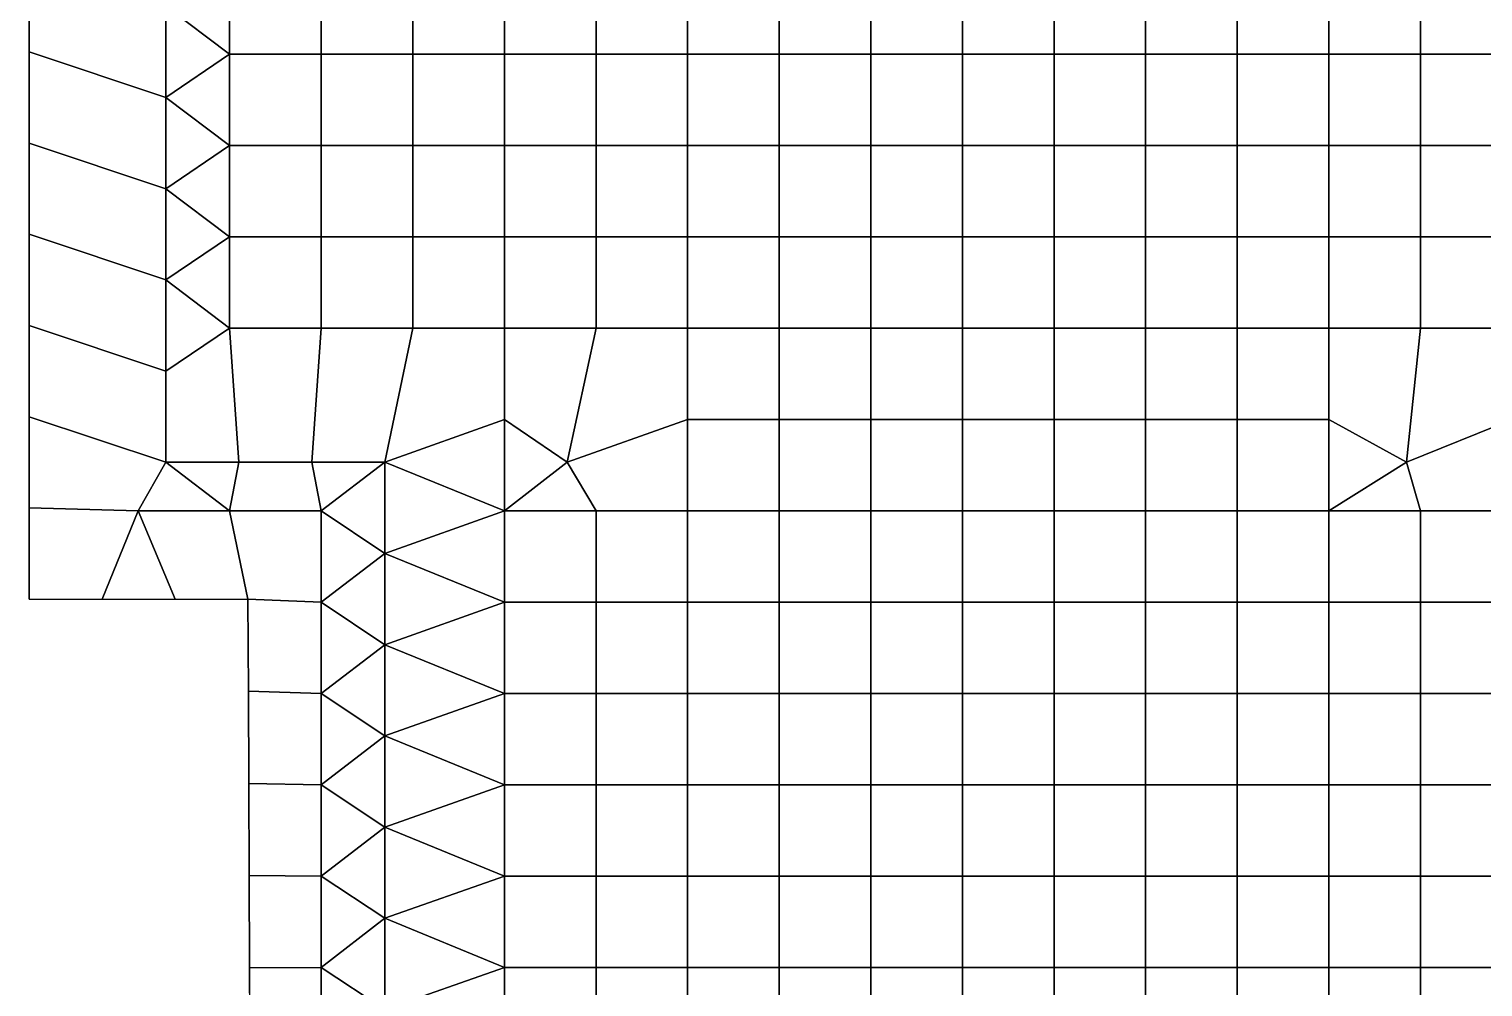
# Model space of a CAD drawing. Extents: x -13 to 39.3, y -26.5 to 20.6.
# Drawn here: x 0 to 7.97, y 6.42 to 11.68 of the extents above; entities that cross this region are included whole.
import ezdxf

# ---------------------------------------------------------------- set-up
doc = ezdxf.new("R2010")
doc.units = 0
doc.layers.add('BARS', color=1, linetype='CONTINUOUS')
doc.layers.add('FACES', color=5, linetype='CONTINUOUS')

msp = doc.modelspace()

# ---------------------------------------------------------------- linework, layer by layer
at = {"layer": 'BARS'}
for p, q in [((0, 11.55), (0, 12.05)), ((0, 11.55, 3.3), (0, 12.05, 3.3)), ((0.75, 11.8), (0.75, 11.3)), ((0.75, 11.8, 3.3), (0.75, 11.3, 3.3)), ((0, 11.05), (0, 11.55)), ((0, 11.05, 3.3), (0, 11.55, 3.3)), ((0.75, 11.3), (0.75, 10.8)), ((0.75, 11.3, 3.3), (0.75, 10.8, 3.3)), ((0, 10.55), (0, 11.05)), ((0, 10.55, 3.3), (0, 11.05, 3.3)), ((0.75, 10.8), (0.75, 10.3)), ((0.75, 10.8, 3.3), (0.75, 10.3, 3.3)), ((0, 10.05), (0, 10.55)), ((0, 10.05, 3.3), (0, 10.55, 3.3)), ((0.75, 10.3), (0.75, 9.8)), ((0.75, 10.3, 3.3), (0.75, 9.8, 3.3)), ((0, 9.55), (0, 10.05)), ((0, 9.55, 3.3), (0, 10.05, 3.3)), ((0.75, 9.8), (0.75, 9.3)), ((0.75, 9.8, 3.3), (0.75, 9.3, 3.3)), ((0, 9.05), (0, 9.55)), ((0, 9.05, 3.3), (0, 9.55, 3.3)), ((0.75, 9.3), (1.15, 9.3)), ((0.75, 9.3, 3.3), (1.15, 9.3, 3.3)), ((1.15, 9.3), (1.55, 9.3)), ((1.15, 9.3, 3.3), (1.55, 9.3, 3.3)), ((1.55, 9.3), (1.95, 9.3)), ((1.55, 9.3, 3.3), (1.95, 9.3, 3.3)), ((1.95, 9.3), (1.95, 8.8)), ((1.95, 9.3), (1.95, 9.3, 0.66)), ((1.95, 9.3, 0.66), (1.95, 9.3, 1.32)), ((1.95, 9.3, 1.32), (1.95, 9.3, 1.98)), ((1.95, 9.3, 1.98), (1.95, 9.3, 2.64)), ((1.95, 9.3, 2.64), (1.95, 9.3, 3.3)), ((1.95, 9.3, 3.3), (1.95, 8.8, 3.3)), ((7.55, 9.3), (7.55, 9.3, 0.66)), ((7.55, 9.3, 0.66), (7.55, 9.3, 1.32)), ((7.55, 9.3, 1.32), (7.55, 9.3, 1.98)), ((7.55, 9.3, 1.98), (7.55, 9.3, 2.64)), ((7.55, 9.3, 2.64), (7.55, 9.3, 3.3)), ((0, 8.55), (0, 9.05)), ((0, 8.55, 3.3), (0, 9.05, 3.3)), ((1.95, 8.8), (1.95, 8.3)), ((1.95, 8.8, 3.3), (1.95, 8.3, 3.3)), ((0, 8.55), (0.4, 8.55)), ((0, 8.55, 3.3), (0.4, 8.55, 3.3)), ((0.4, 8.55), (0.8, 8.55)), ((0.4, 8.55, 3.3), (0.8, 8.55, 3.3)), ((0.8, 8.55), (1.2, 8.55)), ((0.8, 8.55, 3.3), (1.2, 8.55, 3.3)), ((1.20215, 8.04462), (1.2, 8.55)), ((1.20215, 8.04462, 3.3), (1.2, 8.55, 3.3)), ((1.95, 8.3), (1.95, 7.8)), ((1.95, 8.3, 3.3), (1.95, 7.8, 3.3)), ((1.2043, 7.53923), (1.20215, 8.04462)), ((1.2043, 7.53923, 3.3), (1.20215, 8.04462, 3.3)), ((1.95, 7.8), (1.95, 7.3)), ((1.95, 7.8, 3.3), (1.95, 7.3, 3.3)), ((1.20645, 7.03385), (1.2043, 7.53923)), ((1.20645, 7.03385, 3.3), (1.2043, 7.53923, 3.3)), ((1.95, 7.3), (1.95, 6.8)), ((1.95, 7.3, 3.3), (1.95, 6.8, 3.3)), ((1.2086, 6.52846), (1.20645, 7.03385)), ((1.2086, 6.52846, 3.3), (1.20645, 7.03385, 3.3)), ((1.95, 6.8), (1.95, 6.3)), ((1.95, 6.8, 3.3), (1.95, 6.3, 3.3)), ((1.21074, 6.02308), (1.2086, 6.52846)), ((1.21074, 6.02308, 3.3), (1.2086, 6.52846, 3.3))]:
    msp.add_line(p, q, dxfattribs=at)
at = {"layer": 'FACES'}
for points in [[(0.75, 11.8), (0, 12.05), (0, 11.55), (0.75, 11.3)], [(0.75, 11.8, 3.3), (0, 12.05, 3.3), (0, 11.55, 3.3), (0.75, 11.3, 3.3)], [(1.09928, 11.5373), (1.09928, 12.038), (0.75, 11.8)], [(1.09928, 11.5373, 3.3), (1.09928, 12.038, 3.3), (0.75, 11.8, 3.3)], [(1.60139, 12.038), (1.09928, 12.038), (1.09928, 11.5373), (1.60139, 11.5373)], [(1.60139, 12.038, 3.3), (1.09928, 12.038, 3.3), (1.09928, 11.5373, 3.3), (1.60139, 11.5373, 3.3)], [(2.1035, 12.038), (1.60139, 12.038), (1.60139, 11.5373), (2.1035, 11.5373)], [(2.1035, 12.038, 3.3), (1.60139, 12.038, 3.3), (1.60139, 11.5373, 3.3), (2.1035, 11.5373, 3.3)], [(2.60562, 12.038), (2.1035, 12.038), (2.1035, 11.5373), (2.60562, 11.5373)], [(2.60562, 12.038, 3.3), (2.1035, 12.038, 3.3), (2.1035, 11.5373, 3.3), (2.60562, 11.5373, 3.3)], [(3.10773, 12.038), (2.60562, 12.038), (2.60562, 11.5373), (3.10773, 11.5373)], [(3.10773, 12.038, 3.3), (2.60562, 12.038, 3.3), (2.60562, 11.5373, 3.3), (3.10773, 11.5373, 3.3)], [(3.60984, 12.038), (3.10773, 12.038), (3.10773, 11.5373), (3.60984, 11.5373)], [(3.60984, 12.038, 3.3), (3.10773, 12.038, 3.3), (3.10773, 11.5373, 3.3), (3.60984, 11.5373, 3.3)], [(4.11196, 12.038), (3.60984, 12.038), (3.60984, 11.5373), (4.11196, 11.5373)], [(4.11196, 12.038, 3.3), (3.60984, 12.038, 3.3), (3.60984, 11.5373, 3.3), (4.11196, 11.5373, 3.3)], [(4.61407, 12.038), (4.11196, 12.038), (4.11196, 11.5373), (4.61407, 11.5373)], [(4.61407, 12.038, 3.3), (4.11196, 12.038, 3.3), (4.11196, 11.5373, 3.3), (4.61407, 11.5373, 3.3)], [(5.11618, 12.038), (4.61407, 12.038), (4.61407, 11.5373), (5.11618, 11.5373)], [(5.11618, 12.038, 3.3), (4.61407, 12.038, 3.3), (4.61407, 11.5373, 3.3), (5.11618, 11.5373, 3.3)], [(5.6183, 12.038), (5.11618, 12.038), (5.11618, 11.5373), (5.6183, 11.5373)], [(5.6183, 12.038, 3.3), (5.11618, 12.038, 3.3), (5.11618, 11.5373, 3.3), (5.6183, 11.5373, 3.3)], [(6.12041, 12.038), (5.6183, 12.038), (5.6183, 11.5373), (6.12041, 11.5373)], [(6.12041, 12.038, 3.3), (5.6183, 12.038, 3.3), (5.6183, 11.5373, 3.3), (6.12041, 11.5373, 3.3)], [(6.62252, 12.038), (6.12041, 12.038), (6.12041, 11.5373), (6.62252, 11.5373)], [(6.62252, 12.038, 3.3), (6.12041, 12.038, 3.3), (6.12041, 11.5373, 3.3), (6.62252, 11.5373, 3.3)], [(7.12464, 12.038), (6.62252, 12.038), (6.62252, 11.5373), (7.12464, 11.5373)], [(7.12464, 12.038, 3.3), (6.62252, 12.038, 3.3), (6.62252, 11.5373, 3.3), (7.12464, 11.5373, 3.3)], [(7.62675, 12.038), (7.12464, 12.038), (7.12464, 11.5373), (7.62675, 11.5373)], [(7.62675, 12.038, 3.3), (7.12464, 12.038, 3.3), (7.12464, 11.5373, 3.3), (7.62675, 11.5373, 3.3)], [(8.12887, 12.038), (7.62675, 12.038), (7.62675, 11.5373), (8.12887, 11.5373)], [(8.12887, 12.038, 3.3), (7.62675, 12.038, 3.3), (7.62675, 11.5373, 3.3), (8.12887, 11.5373, 3.3)], [(1.09928, 11.5373), (0.75, 11.8), (0.75, 11.3)], [(0.75, 11.3, 0.66), (0.75, 11.3), (0.75, 11.8), (0.75, 11.8, 0.66)], [(0.75, 11.3, 1.32), (0.75, 11.3, 0.66), (0.75, 11.8, 0.66), (0.75, 11.8, 1.32)], [(0.75, 11.3, 1.98), (0.75, 11.3, 1.32), (0.75, 11.8, 1.32), (0.75, 11.8, 1.98)], [(0.75, 11.3, 2.64), (0.75, 11.3, 1.98), (0.75, 11.8, 1.98), (0.75, 11.8, 2.64)], [(0.75, 11.3, 2.64), (0.75, 11.8, 2.64), (0.75, 11.8, 3.3), (0.75, 11.3, 3.3)], [(1.09928, 11.5373, 3.3), (0.75, 11.8, 3.3), (0.75, 11.3, 3.3)], [(0.75, 11.3), (0, 11.55), (0, 11.05), (0.75, 10.8)], [(0.75, 11.3, 3.3), (0, 11.55, 3.3), (0, 11.05, 3.3), (0.75, 10.8, 3.3)], [(1.09928, 11.0366), (1.09928, 11.5373), (0.75, 11.3)], [(1.09928, 11.0366, 3.3), (1.09928, 11.5373, 3.3), (0.75, 11.3, 3.3)], [(1.60139, 11.5373), (1.09928, 11.5373), (1.09928, 11.0366), (1.60139, 11.0366)], [(1.60139, 11.5373, 3.3), (1.09928, 11.5373, 3.3), (1.09928, 11.0366, 3.3), (1.60139, 11.0366, 3.3)], [(2.1035, 11.5373), (1.60139, 11.5373), (1.60139, 11.0366), (2.1035, 11.0366)], [(2.1035, 11.5373, 3.3), (1.60139, 11.5373, 3.3), (1.60139, 11.0366, 3.3), (2.1035, 11.0366, 3.3)], [(2.60562, 11.5373), (2.1035, 11.5373), (2.1035, 11.0366), (2.60562, 11.0366)], [(2.60562, 11.5373, 3.3), (2.1035, 11.5373, 3.3), (2.1035, 11.0366, 3.3), (2.60562, 11.0366, 3.3)], [(3.10773, 11.5373), (2.60562, 11.5373), (2.60562, 11.0366), (3.10773, 11.0366)], [(3.10773, 11.5373, 3.3), (2.60562, 11.5373, 3.3), (2.60562, 11.0366, 3.3), (3.10773, 11.0366, 3.3)], [(3.60984, 11.5373), (3.10773, 11.5373), (3.10773, 11.0366), (3.60984, 11.0366)], [(3.60984, 11.5373, 3.3), (3.10773, 11.5373, 3.3), (3.10773, 11.0366, 3.3), (3.60984, 11.0366, 3.3)], [(4.11196, 11.5373), (3.60984, 11.5373), (3.60984, 11.0366), (4.11196, 11.0366)], [(4.11196, 11.5373, 3.3), (3.60984, 11.5373, 3.3), (3.60984, 11.0366, 3.3), (4.11196, 11.0366, 3.3)], [(4.61407, 11.5373), (4.11196, 11.5373), (4.11196, 11.0366), (4.61407, 11.0366)], [(4.61407, 11.5373, 3.3), (4.11196, 11.5373, 3.3), (4.11196, 11.0366, 3.3), (4.61407, 11.0366, 3.3)], [(5.11618, 11.5373), (4.61407, 11.5373), (4.61407, 11.0366), (5.11618, 11.0366)], [(5.11618, 11.5373, 3.3), (4.61407, 11.5373, 3.3), (4.61407, 11.0366, 3.3), (5.11618, 11.0366, 3.3)], [(5.6183, 11.5373), (5.11618, 11.5373), (5.11618, 11.0366), (5.6183, 11.0366)], [(5.6183, 11.5373, 3.3), (5.11618, 11.5373, 3.3), (5.11618, 11.0366, 3.3), (5.6183, 11.0366, 3.3)], [(6.12041, 11.5373), (5.6183, 11.5373), (5.6183, 11.0366), (6.12041, 11.0366)], [(6.12041, 11.5373, 3.3), (5.6183, 11.5373, 3.3), (5.6183, 11.0366, 3.3), (6.12041, 11.0366, 3.3)], [(6.62252, 11.5373), (6.12041, 11.5373), (6.12041, 11.0366), (6.62252, 11.0366)], [(6.62252, 11.5373, 3.3), (6.12041, 11.5373, 3.3), (6.12041, 11.0366, 3.3), (6.62252, 11.0366, 3.3)], [(7.12464, 11.5373), (6.62252, 11.5373), (6.62252, 11.0366), (7.12464, 11.0366)], [(7.12464, 11.5373, 3.3), (6.62252, 11.5373, 3.3), (6.62252, 11.0366, 3.3), (7.12464, 11.0366, 3.3)], [(7.62675, 11.5373), (7.12464, 11.5373), (7.12464, 11.0366), (7.62675, 11.0366)], [(7.62675, 11.5373, 3.3), (7.12464, 11.5373, 3.3), (7.12464, 11.0366, 3.3), (7.62675, 11.0366, 3.3)], [(8.12887, 11.5373), (7.62675, 11.5373), (7.62675, 11.0366), (8.12887, 11.0366)], [(8.12887, 11.5373, 3.3), (7.62675, 11.5373, 3.3), (7.62675, 11.0366, 3.3), (8.12887, 11.0366, 3.3)], [(1.09928, 11.0366), (0.75, 11.3), (0.75, 10.8)], [(0.75, 10.8, 0.66), (0.75, 10.8), (0.75, 11.3), (0.75, 11.3, 0.66)], [(0.75, 10.8, 1.32), (0.75, 10.8, 0.66), (0.75, 11.3, 0.66), (0.75, 11.3, 1.32)], [(0.75, 10.8, 1.98), (0.75, 10.8, 1.32), (0.75, 11.3, 1.32), (0.75, 11.3, 1.98)], [(0.75, 10.8, 2.64), (0.75, 10.8, 1.98), (0.75, 11.3, 1.98), (0.75, 11.3, 2.64)], [(0.75, 10.8, 2.64), (0.75, 11.3, 2.64), (0.75, 11.3, 3.3), (0.75, 10.8, 3.3)], [(1.09928, 11.0366, 3.3), (0.75, 11.3, 3.3), (0.75, 10.8, 3.3)], [(0.75, 10.8), (0, 11.05), (0, 10.55), (0.75, 10.3)], [(0.75, 10.8, 3.3), (0, 11.05, 3.3), (0, 10.55, 3.3), (0.75, 10.3, 3.3)], [(1.09928, 10.5359), (1.09928, 11.0366), (0.75, 10.8)], [(1.09928, 10.5359, 3.3), (1.09928, 11.0366, 3.3), (0.75, 10.8, 3.3)], [(1.60139, 11.0366), (1.09928, 11.0366), (1.09928, 10.5359), (1.60139, 10.5359)], [(1.60139, 11.0366, 3.3), (1.09928, 11.0366, 3.3), (1.09928, 10.5359, 3.3), (1.60139, 10.5359, 3.3)], [(2.1035, 11.0366), (1.60139, 11.0366), (1.60139, 10.5359), (2.1035, 10.5359)], [(2.1035, 11.0366, 3.3), (1.60139, 11.0366, 3.3), (1.60139, 10.5359, 3.3), (2.1035, 10.5359, 3.3)], [(2.60562, 11.0366), (2.1035, 11.0366), (2.1035, 10.5359), (2.60562, 10.5359)], [(2.60562, 11.0366, 3.3), (2.1035, 11.0366, 3.3), (2.1035, 10.5359, 3.3), (2.60562, 10.5359, 3.3)], [(3.10773, 11.0366), (2.60562, 11.0366), (2.60562, 10.5359), (3.10773, 10.5359)], [(3.10773, 11.0366, 3.3), (2.60562, 11.0366, 3.3), (2.60562, 10.5359, 3.3), (3.10773, 10.5359, 3.3)], [(3.60984, 11.0366), (3.10773, 11.0366), (3.10773, 10.5359), (3.60984, 10.5359)], [(3.60984, 11.0366, 3.3), (3.10773, 11.0366, 3.3), (3.10773, 10.5359, 3.3), (3.60984, 10.5359, 3.3)], [(4.11196, 11.0366), (3.60984, 11.0366), (3.60984, 10.5359), (4.11196, 10.5359)], [(4.11196, 11.0366, 3.3), (3.60984, 11.0366, 3.3), (3.60984, 10.5359, 3.3), (4.11196, 10.5359, 3.3)], [(4.61407, 11.0366), (4.11196, 11.0366), (4.11196, 10.5359), (4.61407, 10.5359)], [(4.61407, 11.0366, 3.3), (4.11196, 11.0366, 3.3), (4.11196, 10.5359, 3.3), (4.61407, 10.5359, 3.3)], [(5.11618, 11.0366), (4.61407, 11.0366), (4.61407, 10.5359), (5.11618, 10.5359)], [(5.11618, 11.0366, 3.3), (4.61407, 11.0366, 3.3), (4.61407, 10.5359, 3.3), (5.11618, 10.5359, 3.3)], [(5.6183, 11.0366), (5.11618, 11.0366), (5.11618, 10.5359), (5.6183, 10.5359)], [(5.6183, 11.0366, 3.3), (5.11618, 11.0366, 3.3), (5.11618, 10.5359, 3.3), (5.6183, 10.5359, 3.3)], [(6.12041, 11.0366), (5.6183, 11.0366), (5.6183, 10.5359), (6.12041, 10.5359)], [(6.12041, 11.0366, 3.3), (5.6183, 11.0366, 3.3), (5.6183, 10.5359, 3.3), (6.12041, 10.5359, 3.3)], [(6.62252, 11.0366), (6.12041, 11.0366), (6.12041, 10.5359), (6.62252, 10.5359)], [(6.62252, 11.0366, 3.3), (6.12041, 11.0366, 3.3), (6.12041, 10.5359, 3.3), (6.62252, 10.5359, 3.3)], [(7.12464, 11.0366), (6.62252, 11.0366), (6.62252, 10.5359), (7.12464, 10.5359)], [(7.12464, 11.0366, 3.3), (6.62252, 11.0366, 3.3), (6.62252, 10.5359, 3.3), (7.12464, 10.5359, 3.3)], [(7.62675, 11.0366), (7.12464, 11.0366), (7.12464, 10.5359), (7.62675, 10.5359)], [(7.62675, 11.0366, 3.3), (7.12464, 11.0366, 3.3), (7.12464, 10.5359, 3.3), (7.62675, 10.5359, 3.3)], [(8.12887, 11.0366), (7.62675, 11.0366), (7.62675, 10.5359), (8.12887, 10.5359)], [(8.12887, 11.0366, 3.3), (7.62675, 11.0366, 3.3), (7.62675, 10.5359, 3.3), (8.12887, 10.5359, 3.3)], [(1.09928, 10.5359), (0.75, 10.8), (0.75, 10.3)], [(0.75, 10.3, 0.66), (0.75, 10.3), (0.75, 10.8), (0.75, 10.8, 0.66)], [(0.75, 10.3, 1.32), (0.75, 10.3, 0.66), (0.75, 10.8, 0.66), (0.75, 10.8, 1.32)], [(0.75, 10.3, 1.98), (0.75, 10.3, 1.32), (0.75, 10.8, 1.32), (0.75, 10.8, 1.98)], [(0.75, 10.3, 2.64), (0.75, 10.3, 1.98), (0.75, 10.8, 1.98), (0.75, 10.8, 2.64)], [(0.75, 10.3, 2.64), (0.75, 10.8, 2.64), (0.75, 10.8, 3.3), (0.75, 10.3, 3.3)], [(1.09928, 10.5359, 3.3), (0.75, 10.8, 3.3), (0.75, 10.3, 3.3)], [(0.75, 10.3), (0, 10.55), (0, 10.05), (0.75, 9.8)], [(0.75, 10.3, 3.3), (0, 10.55, 3.3), (0, 10.05, 3.3), (0.75, 9.8, 3.3)], [(1.09928, 10.0351), (1.09928, 10.5359), (0.75, 10.3)], [(1.09928, 10.0351, 3.3), (1.09928, 10.5359, 3.3), (0.75, 10.3, 3.3)], [(1.60139, 10.5359), (1.09928, 10.5359), (1.09928, 10.0351), (1.60139, 10.0351)], [(1.60139, 10.5359, 3.3), (1.09928, 10.5359, 3.3), (1.09928, 10.0351, 3.3), (1.60139, 10.0351, 3.3)], [(2.1035, 10.5359), (1.60139, 10.5359), (1.60139, 10.0351), (2.1035, 10.0351)], [(2.1035, 10.5359, 3.3), (1.60139, 10.5359, 3.3), (1.60139, 10.0351, 3.3), (2.1035, 10.0351, 3.3)], [(2.60562, 10.5359), (2.1035, 10.5359), (2.1035, 10.0351), (2.60562, 10.0351)], [(2.60562, 10.5359, 3.3), (2.1035, 10.5359, 3.3), (2.1035, 10.0351, 3.3), (2.60562, 10.0351, 3.3)], [(3.10773, 10.5359), (2.60562, 10.5359), (2.60562, 10.0351), (3.10773, 10.0351)], [(3.10773, 10.5359, 3.3), (2.60562, 10.5359, 3.3), (2.60562, 10.0351, 3.3), (3.10773, 10.0351, 3.3)], [(3.60984, 10.5359), (3.10773, 10.5359), (3.10773, 10.0351), (3.60984, 10.0351)], [(3.60984, 10.5359, 3.3), (3.10773, 10.5359, 3.3), (3.10773, 10.0351, 3.3), (3.60984, 10.0351, 3.3)], [(4.11196, 10.5359), (3.60984, 10.5359), (3.60984, 10.0351), (4.11196, 10.0351)], [(4.11196, 10.5359, 3.3), (3.60984, 10.5359, 3.3), (3.60984, 10.0351, 3.3), (4.11196, 10.0351, 3.3)], [(4.61407, 10.5359), (4.11196, 10.5359), (4.11196, 10.0351), (4.61407, 10.0351)], [(4.61407, 10.5359, 3.3), (4.11196, 10.5359, 3.3), (4.11196, 10.0351, 3.3), (4.61407, 10.0351, 3.3)], [(5.11618, 10.5359), (4.61407, 10.5359), (4.61407, 10.0351), (5.11618, 10.0351)], [(5.11618, 10.5359, 3.3), (4.61407, 10.5359, 3.3), (4.61407, 10.0351, 3.3), (5.11618, 10.0351, 3.3)], [(5.6183, 10.5359), (5.11618, 10.5359), (5.11618, 10.0351), (5.6183, 10.0351)], [(5.6183, 10.5359, 3.3), (5.11618, 10.5359, 3.3), (5.11618, 10.0351, 3.3), (5.6183, 10.0351, 3.3)], [(6.12041, 10.5359), (5.6183, 10.5359), (5.6183, 10.0351), (6.12041, 10.0351)], [(6.12041, 10.5359, 3.3), (5.6183, 10.5359, 3.3), (5.6183, 10.0351, 3.3), (6.12041, 10.0351, 3.3)], [(6.62252, 10.5359), (6.12041, 10.5359), (6.12041, 10.0351), (6.62252, 10.0351)], [(6.62252, 10.5359, 3.3), (6.12041, 10.5359, 3.3), (6.12041, 10.0351, 3.3), (6.62252, 10.0351, 3.3)], [(7.12464, 10.5359), (6.62252, 10.5359), (6.62252, 10.0351), (7.12464, 10.0351)], [(7.12464, 10.5359, 3.3), (6.62252, 10.5359, 3.3), (6.62252, 10.0351, 3.3), (7.12464, 10.0351, 3.3)], [(7.62675, 10.5359), (7.12464, 10.5359), (7.12464, 10.0351), (7.62675, 10.0351)], [(7.62675, 10.5359, 3.3), (7.12464, 10.5359, 3.3), (7.12464, 10.0351, 3.3), (7.62675, 10.0351, 3.3)], [(8.12887, 10.5359), (7.62675, 10.5359), (7.62675, 10.0351), (8.12887, 10.0351)], [(8.12887, 10.5359, 3.3), (7.62675, 10.5359, 3.3), (7.62675, 10.0351, 3.3), (8.12887, 10.0351, 3.3)], [(1.09928, 10.0351), (0.75, 10.3), (0.75, 9.8)], [(0.75, 9.8, 0.66), (0.75, 9.8), (0.75, 10.3), (0.75, 10.3, 0.66)], [(0.75, 9.8, 0.66), (0.75, 10.3, 0.66), (0.75, 10.3, 1.32), (0.75, 9.8, 1.32)], [(0.75, 9.8, 1.32), (0.75, 10.3, 1.32), (0.75, 10.3, 1.98), (0.75, 9.8, 1.98)], [(0.75, 9.8, 1.98), (0.75, 10.3, 1.98), (0.75, 10.3, 2.64), (0.75, 9.8, 2.64)], [(0.75, 9.8, 2.64), (0.75, 10.3, 2.64), (0.75, 10.3, 3.3), (0.75, 9.8, 3.3)], [(1.09928, 10.0351, 3.3), (0.75, 10.3, 3.3), (0.75, 9.8, 3.3)], [(0.75, 9.8), (0, 10.05), (0, 9.55), (0.75, 9.3)], [(0.75, 9.8, 3.3), (0, 10.05, 3.3), (0, 9.55, 3.3), (0.75, 9.3, 3.3)], [(1.15, 9.3), (1.09928, 10.0351), (0.75, 9.8), (0.75, 9.3)], [(1.15, 9.3, 3.3), (1.09928, 10.0351, 3.3), (0.75, 9.8, 3.3), (0.75, 9.3, 3.3)], [(1.55, 9.3), (1.60139, 10.0351), (1.09928, 10.0351), (1.15, 9.3)], [(1.55, 9.3, 3.3), (1.60139, 10.0351, 3.3), (1.09928, 10.0351, 3.3), (1.15, 9.3, 3.3)], [(1.95, 9.3), (2.1035, 10.0351), (1.60139, 10.0351), (1.55, 9.3)], [(1.95, 9.3, 3.3), (2.1035, 10.0351, 3.3), (1.60139, 10.0351, 3.3), (1.55, 9.3, 3.3)], [(2.60562, 9.53444), (2.60562, 10.0351), (2.1035, 10.0351), (1.95, 9.3)], [(2.60562, 9.53444, 3.3), (2.60562, 10.0351, 3.3), (2.1035, 10.0351, 3.3), (1.95, 9.3, 3.3)], [(2.95, 9.3), (3.10773, 10.0351), (2.60562, 10.0351), (2.60562, 9.53444)], [(2.95, 9.3, 3.3), (3.10773, 10.0351, 3.3), (2.60562, 10.0351, 3.3), (2.60562, 9.53444, 3.3)], [(3.60984, 9.53444), (3.60984, 10.0351), (3.10773, 10.0351), (2.95, 9.3)], [(3.60984, 9.53444, 3.3), (3.60984, 10.0351, 3.3), (3.10773, 10.0351, 3.3), (2.95, 9.3, 3.3)], [(4.11196, 10.0351), (3.60984, 10.0351), (3.60984, 9.53444), (4.11196, 9.53444)], [(4.11196, 10.0351, 3.3), (3.60984, 10.0351, 3.3), (3.60984, 9.53444, 3.3), (4.11196, 9.53444, 3.3)], [(4.61407, 10.0351), (4.11196, 10.0351), (4.11196, 9.53444), (4.61407, 9.53444)], [(4.61407, 10.0351, 3.3), (4.11196, 10.0351, 3.3), (4.11196, 9.53444, 3.3), (4.61407, 9.53444, 3.3)], [(5.11618, 10.0351), (4.61407, 10.0351), (4.61407, 9.53444), (5.11618, 9.53444)], [(5.11618, 10.0351, 3.3), (4.61407, 10.0351, 3.3), (4.61407, 9.53444, 3.3), (5.11618, 9.53444, 3.3)], [(5.6183, 10.0351), (5.11618, 10.0351), (5.11618, 9.53444), (5.6183, 9.53444)], [(5.6183, 10.0351, 3.3), (5.11618, 10.0351, 3.3), (5.11618, 9.53444, 3.3), (5.6183, 9.53444, 3.3)], [(6.12041, 10.0351), (5.6183, 10.0351), (5.6183, 9.53444), (6.12041, 9.53444)], [(6.12041, 10.0351, 3.3), (5.6183, 10.0351, 3.3), (5.6183, 9.53444, 3.3), (6.12041, 9.53444, 3.3)], [(6.62252, 10.0351), (6.12041, 10.0351), (6.12041, 9.53444), (6.62252, 9.53444)], [(6.62252, 10.0351, 3.3), (6.12041, 10.0351, 3.3), (6.12041, 9.53444, 3.3), (6.62252, 9.53444, 3.3)], [(7.12464, 10.0351), (6.62252, 10.0351), (6.62252, 9.53444), (7.12464, 9.53444)], [(7.12464, 10.0351, 3.3), (6.62252, 10.0351, 3.3), (6.62252, 9.53444, 3.3), (7.12464, 9.53444, 3.3)], [(7.62675, 10.0351), (7.12464, 10.0351), (7.12464, 9.53444), (7.55, 9.3)], [(7.62675, 10.0351, 3.3), (7.12464, 10.0351, 3.3), (7.12464, 9.53444, 3.3), (7.55, 9.3, 3.3)], [(8.12887, 10.0351), (7.62675, 10.0351), (7.55, 9.3), (8.12887, 9.53444)], [(8.12887, 10.0351, 3.3), (7.62675, 10.0351, 3.3), (7.55, 9.3, 3.3), (8.12887, 9.53444, 3.3)], [(0.75, 9.3, 0.66), (0.75, 9.3), (0.75, 9.8), (0.75, 9.8, 0.66)], [(0.75, 9.3, 0.66), (0.75, 9.8, 0.66), (0.75, 9.8, 1.32), (0.75, 9.3, 1.32)], [(0.75, 9.3, 1.32), (0.75, 9.8, 1.32), (0.75, 9.8, 1.98), (0.75, 9.3, 1.98)], [(0.75, 9.3, 1.98), (0.75, 9.8, 1.98), (0.75, 9.8, 2.64), (0.75, 9.3, 2.64)], [(0.75, 9.3, 2.64), (0.75, 9.8, 2.64), (0.75, 9.8, 3.3), (0.75, 9.3, 3.3)], [(0.597162, 9.03373), (0.75, 9.3), (0, 9.55), (0, 9.05)], [(0.597162, 9.03373, 3.3), (0.75, 9.3, 3.3), (0, 9.55, 3.3), (0, 9.05, 3.3)], [(2.60562, 9.03373), (2.60562, 9.53444), (1.95, 9.3)], [(2.60562, 9.03373, 3.3), (2.60562, 9.53444, 3.3), (1.95, 9.3, 3.3)], [(2.95, 9.3), (2.60562, 9.53444), (2.60562, 9.03373)], [(2.95, 9.3, 3.3), (2.60562, 9.53444, 3.3), (2.60562, 9.03373, 3.3)], [(3.60984, 9.03373), (3.60984, 9.53444), (2.95, 9.3), (3.10773, 9.03373)], [(3.60984, 9.03373, 3.3), (3.60984, 9.53444, 3.3), (2.95, 9.3, 3.3), (3.10773, 9.03373, 3.3)], [(4.11196, 9.53444), (3.60984, 9.53444), (3.60984, 9.03373), (4.11196, 9.03373)], [(4.11196, 9.53444, 3.3), (3.60984, 9.53444, 3.3), (3.60984, 9.03373, 3.3), (4.11196, 9.03373, 3.3)], [(4.61407, 9.53444), (4.11196, 9.53444), (4.11196, 9.03373), (4.61407, 9.03373)], [(4.61407, 9.53444, 3.3), (4.11196, 9.53444, 3.3), (4.11196, 9.03373, 3.3), (4.61407, 9.03373, 3.3)], [(5.11618, 9.53444), (4.61407, 9.53444), (4.61407, 9.03373), (5.11618, 9.03373)], [(5.11618, 9.53444, 3.3), (4.61407, 9.53444, 3.3), (4.61407, 9.03373, 3.3), (5.11618, 9.03373, 3.3)], [(5.6183, 9.53444), (5.11618, 9.53444), (5.11618, 9.03373), (5.6183, 9.03373)], [(5.6183, 9.53444, 3.3), (5.11618, 9.53444, 3.3), (5.11618, 9.03373, 3.3), (5.6183, 9.03373, 3.3)], [(6.12041, 9.53444), (5.6183, 9.53444), (5.6183, 9.03373), (6.12041, 9.03373)], [(6.12041, 9.53444, 3.3), (5.6183, 9.53444, 3.3), (5.6183, 9.03373, 3.3), (6.12041, 9.03373, 3.3)], [(6.62252, 9.53444), (6.12041, 9.53444), (6.12041, 9.03373), (6.62252, 9.03373)], [(6.62252, 9.53444, 3.3), (6.12041, 9.53444, 3.3), (6.12041, 9.03373, 3.3), (6.62252, 9.03373, 3.3)], [(7.12464, 9.53444), (6.62252, 9.53444), (6.62252, 9.03373), (7.12464, 9.03373)], [(7.12464, 9.53444, 3.3), (6.62252, 9.53444, 3.3), (6.62252, 9.03373, 3.3), (7.12464, 9.03373, 3.3)], [(7.55, 9.3), (7.12464, 9.53444), (7.12464, 9.03373)], [(7.55, 9.3, 3.3), (7.12464, 9.53444, 3.3), (7.12464, 9.03373, 3.3)], [(8.12887, 9.53444), (7.55, 9.3), (7.62675, 9.03373), (8.12887, 9.03373)], [(8.12887, 9.53444, 3.3), (7.55, 9.3, 3.3), (7.62675, 9.03373, 3.3), (8.12887, 9.03373, 3.3)], [(1.09928, 9.03373), (0.75, 9.3), (0.597162, 9.03373)], [(1.09928, 9.03373, 3.3), (0.75, 9.3, 3.3), (0.597162, 9.03373, 3.3)], [(1.09928, 9.03373), (1.15, 9.3), (0.75, 9.3)], [(0.75, 9.3), (0.75, 9.3, 0.66), (1.15, 9.3, 0.66), (1.15, 9.3)], [(1.15, 9.3, 0.66), (0.75, 9.3, 0.66), (0.75, 9.3, 1.32), (1.15, 9.3, 1.32)], [(1.15, 9.3, 1.32), (0.75, 9.3, 1.32), (0.75, 9.3, 1.98), (1.15, 9.3, 1.98)], [(1.15, 9.3, 1.98), (0.75, 9.3, 1.98), (0.75, 9.3, 2.64), (1.15, 9.3, 2.64)], [(1.15, 9.3, 2.64), (0.75, 9.3, 2.64), (0.75, 9.3, 3.3), (1.15, 9.3, 3.3)], [(1.09928, 9.03373, 3.3), (1.15, 9.3, 3.3), (0.75, 9.3, 3.3)], [(1.60139, 9.03373), (1.55, 9.3), (1.15, 9.3), (1.09928, 9.03373)], [(1.60139, 9.03373, 3.3), (1.55, 9.3, 3.3), (1.15, 9.3, 3.3), (1.09928, 9.03373, 3.3)], [(1.15, 9.3), (1.15, 9.3, 0.66), (1.55, 9.3, 0.66), (1.55, 9.3)], [(1.55, 9.3, 0.66), (1.15, 9.3, 0.66), (1.15, 9.3, 1.32), (1.55, 9.3, 1.32)], [(1.55, 9.3, 1.32), (1.15, 9.3, 1.32), (1.15, 9.3, 1.98), (1.55, 9.3, 1.98)], [(1.55, 9.3, 1.98), (1.15, 9.3, 1.98), (1.15, 9.3, 2.64), (1.55, 9.3, 2.64)], [(1.55, 9.3, 2.64), (1.15, 9.3, 2.64), (1.15, 9.3, 3.3), (1.55, 9.3, 3.3)], [(1.60139, 9.03373), (1.95, 9.3), (1.55, 9.3)], [(1.55, 9.3), (1.55, 9.3, 0.66), (1.95, 9.3, 0.66), (1.95, 9.3)], [(1.95, 9.3, 0.66), (1.55, 9.3, 0.66), (1.55, 9.3, 1.32), (1.95, 9.3, 1.32)], [(1.95, 9.3, 1.32), (1.55, 9.3, 1.32), (1.55, 9.3, 1.98), (1.95, 9.3, 1.98)], [(1.95, 9.3, 1.98), (1.55, 9.3, 1.98), (1.55, 9.3, 2.64), (1.95, 9.3, 2.64)], [(1.95, 9.3, 2.64), (1.55, 9.3, 2.64), (1.55, 9.3, 3.3), (1.95, 9.3, 3.3)], [(1.60139, 9.03373, 3.3), (1.95, 9.3, 3.3), (1.55, 9.3, 3.3)], [(1.95, 8.8), (1.95, 9.3), (1.60139, 9.03373)], [(1.95, 8.8, 3.3), (1.95, 9.3, 3.3), (1.60139, 9.03373, 3.3)], [(2.60562, 9.03373), (1.95, 9.3), (1.95, 8.8)], [(1.95, 8.8, 0.66), (1.95, 8.8), (1.95, 9.3), (1.95, 9.3, 0.66)], [(1.95, 8.8, 0.66), (1.95, 9.3, 0.66), (1.95, 9.3, 1.32), (1.95, 8.8, 1.32)], [(1.95, 8.8, 1.32), (1.95, 9.3, 1.32), (1.95, 9.3, 1.98), (1.95, 8.8, 1.98)], [(1.95, 8.8, 1.98), (1.95, 9.3, 1.98), (1.95, 9.3, 2.64), (1.95, 8.8, 2.64)], [(1.95, 8.8, 2.64), (1.95, 9.3, 2.64), (1.95, 9.3, 3.3), (1.95, 8.8, 3.3)], [(2.60562, 9.03373, 3.3), (1.95, 9.3, 3.3), (1.95, 8.8, 3.3)], [(3.10773, 9.03373), (2.95, 9.3), (2.60562, 9.03373)], [(3.10773, 9.03373, 3.3), (2.95, 9.3, 3.3), (2.60562, 9.03373, 3.3)], [(7.62675, 9.03373), (7.55, 9.3), (7.12464, 9.03373)], [(7.62675, 9.03373, 3.3), (7.55, 9.3, 3.3), (7.12464, 9.03373, 3.3)], [(0.4, 8.55), (0.597162, 9.03373), (0, 9.05), (0, 8.55)], [(0.4, 8.55, 3.3), (0.597162, 9.03373, 3.3), (0, 9.05, 3.3), (0, 8.55, 3.3)], [(0.8, 8.55), (0.597162, 9.03373), (0.4, 8.55)], [(0.8, 8.55, 3.3), (0.597162, 9.03373, 3.3), (0.4, 8.55, 3.3)], [(1.2, 8.55), (1.09928, 9.03373), (0.597162, 9.03373), (0.8, 8.55)], [(1.2, 8.55, 3.3), (1.09928, 9.03373, 3.3), (0.597162, 9.03373, 3.3), (0.8, 8.55, 3.3)], [(1.60139, 8.53302), (1.60139, 9.03373), (1.09928, 9.03373), (1.2, 8.55)], [(1.60139, 8.53302, 3.3), (1.60139, 9.03373, 3.3), (1.09928, 9.03373, 3.3), (1.2, 8.55, 3.3)], [(1.95, 8.8), (1.60139, 9.03373), (1.60139, 8.53302)], [(1.95, 8.8, 3.3), (1.60139, 9.03373, 3.3), (1.60139, 8.53302, 3.3)], [(2.60562, 9.03373), (1.95, 8.8), (2.60562, 8.53302)], [(2.60562, 9.03373, 3.3), (1.95, 8.8, 3.3), (2.60562, 8.53302, 3.3)], [(3.10773, 9.03373), (2.60562, 9.03373), (2.60562, 8.53302), (3.10773, 8.53302)], [(3.10773, 9.03373, 3.3), (2.60562, 9.03373, 3.3), (2.60562, 8.53302, 3.3), (3.10773, 8.53302, 3.3)], [(3.60984, 9.03373), (3.10773, 9.03373), (3.10773, 8.53302), (3.60984, 8.53302)], [(3.60984, 9.03373, 3.3), (3.10773, 9.03373, 3.3), (3.10773, 8.53302, 3.3), (3.60984, 8.53302, 3.3)], [(4.11196, 9.03373), (3.60984, 9.03373), (3.60984, 8.53302), (4.11196, 8.53302)], [(4.11196, 9.03373, 3.3), (3.60984, 9.03373, 3.3), (3.60984, 8.53302, 3.3), (4.11196, 8.53302, 3.3)], [(4.61407, 9.03373), (4.11196, 9.03373), (4.11196, 8.53302), (4.61407, 8.53302)], [(4.61407, 9.03373, 3.3), (4.11196, 9.03373, 3.3), (4.11196, 8.53302, 3.3), (4.61407, 8.53302, 3.3)], [(5.11618, 9.03373), (4.61407, 9.03373), (4.61407, 8.53302), (5.11618, 8.53302)], [(5.11618, 9.03373, 3.3), (4.61407, 9.03373, 3.3), (4.61407, 8.53302, 3.3), (5.11618, 8.53302, 3.3)], [(5.6183, 9.03373), (5.11618, 9.03373), (5.11618, 8.53302), (5.6183, 8.53302)], [(5.6183, 9.03373, 3.3), (5.11618, 9.03373, 3.3), (5.11618, 8.53302, 3.3), (5.6183, 8.53302, 3.3)], [(6.12041, 9.03373), (5.6183, 9.03373), (5.6183, 8.53302), (6.12041, 8.53302)], [(6.12041, 9.03373, 3.3), (5.6183, 9.03373, 3.3), (5.6183, 8.53302, 3.3), (6.12041, 8.53302, 3.3)], [(6.62252, 9.03373), (6.12041, 9.03373), (6.12041, 8.53302), (6.62252, 8.53302)], [(6.62252, 9.03373, 3.3), (6.12041, 9.03373, 3.3), (6.12041, 8.53302, 3.3), (6.62252, 8.53302, 3.3)], [(7.12464, 9.03373), (6.62252, 9.03373), (6.62252, 8.53302), (7.12464, 8.53302)], [(7.12464, 9.03373, 3.3), (6.62252, 9.03373, 3.3), (6.62252, 8.53302, 3.3), (7.12464, 8.53302, 3.3)], [(7.62675, 9.03373), (7.12464, 9.03373), (7.12464, 8.53302), (7.62675, 8.53302)], [(7.62675, 9.03373, 3.3), (7.12464, 9.03373, 3.3), (7.12464, 8.53302, 3.3), (7.62675, 8.53302, 3.3)], [(8.12887, 9.03373), (7.62675, 9.03373), (7.62675, 8.53302), (8.12887, 8.53302)], [(8.12887, 9.03373, 3.3), (7.62675, 9.03373, 3.3), (7.62675, 8.53302, 3.3), (8.12887, 8.53302, 3.3)], [(1.95, 8.8), (1.60139, 8.53302), (1.95, 8.3)], [(1.95, 8.8, 3.3), (1.60139, 8.53302, 3.3), (1.95, 8.3, 3.3)], [(2.60562, 8.53302), (1.95, 8.8), (1.95, 8.3)], [(1.95, 8.3, 0.66), (1.95, 8.3), (1.95, 8.8), (1.95, 8.8, 0.66)], [(1.95, 8.3, 1.32), (1.95, 8.3, 0.66), (1.95, 8.8, 0.66), (1.95, 8.8, 1.32)], [(1.95, 8.3, 1.98), (1.95, 8.3, 1.32), (1.95, 8.8, 1.32), (1.95, 8.8, 1.98)], [(1.95, 8.3, 2.64), (1.95, 8.3, 1.98), (1.95, 8.8, 1.98), (1.95, 8.8, 2.64)], [(1.95, 8.3, 2.64), (1.95, 8.8, 2.64), (1.95, 8.8, 3.3), (1.95, 8.3, 3.3)], [(2.60562, 8.53302, 3.3), (1.95, 8.8, 3.3), (1.95, 8.3, 3.3)], [(1.60139, 8.53302), (1.2, 8.55), (1.20215, 8.04462), (1.60139, 8.03231)], [(1.60139, 8.53302, 3.3), (1.2, 8.55, 3.3), (1.20215, 8.04462, 3.3), (1.60139, 8.03231, 3.3)], [(1.95, 8.3), (1.60139, 8.53302), (1.60139, 8.03231)], [(1.95, 8.3, 3.3), (1.60139, 8.53302, 3.3), (1.60139, 8.03231, 3.3)], [(2.60562, 8.53302), (1.95, 8.3), (2.60562, 8.03231)], [(2.60562, 8.53302, 3.3), (1.95, 8.3, 3.3), (2.60562, 8.03231, 3.3)], [(3.10773, 8.53302), (2.60562, 8.53302), (2.60562, 8.03231), (3.10773, 8.03231)], [(3.10773, 8.53302, 3.3), (2.60562, 8.53302, 3.3), (2.60562, 8.03231, 3.3), (3.10773, 8.03231, 3.3)], [(3.60984, 8.53302), (3.10773, 8.53302), (3.10773, 8.03231), (3.60984, 8.03231)], [(3.60984, 8.53302, 3.3), (3.10773, 8.53302, 3.3), (3.10773, 8.03231, 3.3), (3.60984, 8.03231, 3.3)], [(4.11196, 8.53302), (3.60984, 8.53302), (3.60984, 8.03231), (4.11196, 8.03231)], [(4.11196, 8.53302, 3.3), (3.60984, 8.53302, 3.3), (3.60984, 8.03231, 3.3), (4.11196, 8.03231, 3.3)], [(4.61407, 8.53302), (4.11196, 8.53302), (4.11196, 8.03231), (4.61407, 8.03231)], [(4.61407, 8.53302, 3.3), (4.11196, 8.53302, 3.3), (4.11196, 8.03231, 3.3), (4.61407, 8.03231, 3.3)], [(5.11618, 8.53302), (4.61407, 8.53302), (4.61407, 8.03231), (5.11618, 8.03231)], [(5.11618, 8.53302, 3.3), (4.61407, 8.53302, 3.3), (4.61407, 8.03231, 3.3), (5.11618, 8.03231, 3.3)], [(5.6183, 8.53302), (5.11618, 8.53302), (5.11618, 8.03231), (5.6183, 8.03231)], [(5.6183, 8.53302, 3.3), (5.11618, 8.53302, 3.3), (5.11618, 8.03231, 3.3), (5.6183, 8.03231, 3.3)], [(6.12041, 8.53302), (5.6183, 8.53302), (5.6183, 8.03231), (6.12041, 8.03231)], [(6.12041, 8.53302, 3.3), (5.6183, 8.53302, 3.3), (5.6183, 8.03231, 3.3), (6.12041, 8.03231, 3.3)], [(6.62252, 8.53302), (6.12041, 8.53302), (6.12041, 8.03231), (6.62252, 8.03231)], [(6.62252, 8.53302, 3.3), (6.12041, 8.53302, 3.3), (6.12041, 8.03231, 3.3), (6.62252, 8.03231, 3.3)], [(7.12464, 8.53302), (6.62252, 8.53302), (6.62252, 8.03231), (7.12464, 8.03231)], [(7.12464, 8.53302, 3.3), (6.62252, 8.53302, 3.3), (6.62252, 8.03231, 3.3), (7.12464, 8.03231, 3.3)], [(7.62675, 8.53302), (7.12464, 8.53302), (7.12464, 8.03231), (7.62675, 8.03231)], [(7.62675, 8.53302, 3.3), (7.12464, 8.53302, 3.3), (7.12464, 8.03231, 3.3), (7.62675, 8.03231, 3.3)], [(8.12887, 8.53302), (7.62675, 8.53302), (7.62675, 8.03231), (8.12887, 8.03231)], [(8.12887, 8.53302, 3.3), (7.62675, 8.53302, 3.3), (7.62675, 8.03231, 3.3), (8.12887, 8.03231, 3.3)], [(1.95, 8.3), (1.60139, 8.03231), (1.95, 7.8)], [(1.95, 8.3, 3.3), (1.60139, 8.03231, 3.3), (1.95, 7.8, 3.3)], [(2.60562, 8.03231), (1.95, 8.3), (1.95, 7.8)], [(1.95, 7.8, 0.66), (1.95, 7.8), (1.95, 8.3), (1.95, 8.3, 0.66)], [(1.95, 7.8, 1.32), (1.95, 7.8, 0.66), (1.95, 8.3, 0.66), (1.95, 8.3, 1.32)], [(1.95, 7.8, 1.98), (1.95, 7.8, 1.32), (1.95, 8.3, 1.32), (1.95, 8.3, 1.98)], [(1.95, 7.8, 2.64), (1.95, 7.8, 1.98), (1.95, 8.3, 1.98), (1.95, 8.3, 2.64)], [(1.95, 7.8, 2.64), (1.95, 8.3, 2.64), (1.95, 8.3, 3.3), (1.95, 7.8, 3.3)], [(2.60562, 8.03231, 3.3), (1.95, 8.3, 3.3), (1.95, 7.8, 3.3)], [(1.60139, 8.03231), (1.20215, 8.04462), (1.2043, 7.53923), (1.60139, 7.53161)], [(1.60139, 8.03231, 3.3), (1.20215, 8.04462, 3.3), (1.2043, 7.53923, 3.3), (1.60139, 7.53161, 3.3)], [(1.95, 7.8), (1.60139, 8.03231), (1.60139, 7.53161)], [(1.95, 7.8, 3.3), (1.60139, 8.03231, 3.3), (1.60139, 7.53161, 3.3)], [(2.60562, 8.03231), (1.95, 7.8), (2.60562, 7.53161)], [(2.60562, 8.03231, 3.3), (1.95, 7.8, 3.3), (2.60562, 7.53161, 3.3)], [(3.10773, 8.03231), (2.60562, 8.03231), (2.60562, 7.53161), (3.10773, 7.53161)], [(3.10773, 8.03231, 3.3), (2.60562, 8.03231, 3.3), (2.60562, 7.53161, 3.3), (3.10773, 7.53161, 3.3)], [(3.60984, 8.03231), (3.10773, 8.03231), (3.10773, 7.53161), (3.60984, 7.53161)], [(3.60984, 8.03231, 3.3), (3.10773, 8.03231, 3.3), (3.10773, 7.53161, 3.3), (3.60984, 7.53161, 3.3)], [(4.11196, 8.03231), (3.60984, 8.03231), (3.60984, 7.53161), (4.11196, 7.53161)], [(4.11196, 8.03231, 3.3), (3.60984, 8.03231, 3.3), (3.60984, 7.53161, 3.3), (4.11196, 7.53161, 3.3)], [(4.61407, 8.03231), (4.11196, 8.03231), (4.11196, 7.53161), (4.61407, 7.53161)], [(4.61407, 8.03231, 3.3), (4.11196, 8.03231, 3.3), (4.11196, 7.53161, 3.3), (4.61407, 7.53161, 3.3)], [(5.11618, 8.03231), (4.61407, 8.03231), (4.61407, 7.53161), (5.11618, 7.53161)], [(5.11618, 8.03231, 3.3), (4.61407, 8.03231, 3.3), (4.61407, 7.53161, 3.3), (5.11618, 7.53161, 3.3)], [(5.6183, 8.03231), (5.11618, 8.03231), (5.11618, 7.53161), (5.6183, 7.53161)], [(5.6183, 8.03231, 3.3), (5.11618, 8.03231, 3.3), (5.11618, 7.53161, 3.3), (5.6183, 7.53161, 3.3)], [(6.12041, 8.03231), (5.6183, 8.03231), (5.6183, 7.53161), (6.12041, 7.53161)], [(6.12041, 8.03231, 3.3), (5.6183, 8.03231, 3.3), (5.6183, 7.53161, 3.3), (6.12041, 7.53161, 3.3)], [(6.62252, 8.03231), (6.12041, 8.03231), (6.12041, 7.53161), (6.62252, 7.53161)], [(6.62252, 8.03231, 3.3), (6.12041, 8.03231, 3.3), (6.12041, 7.53161, 3.3), (6.62252, 7.53161, 3.3)], [(7.12464, 8.03231), (6.62252, 8.03231), (6.62252, 7.53161), (7.12464, 7.53161)], [(7.12464, 8.03231, 3.3), (6.62252, 8.03231, 3.3), (6.62252, 7.53161, 3.3), (7.12464, 7.53161, 3.3)], [(7.62675, 8.03231), (7.12464, 8.03231), (7.12464, 7.53161), (7.62675, 7.53161)], [(7.62675, 8.03231, 3.3), (7.12464, 8.03231, 3.3), (7.12464, 7.53161, 3.3), (7.62675, 7.53161, 3.3)], [(8.12887, 8.03231), (7.62675, 8.03231), (7.62675, 7.53161), (8.12887, 7.53161)], [(8.12887, 8.03231, 3.3), (7.62675, 8.03231, 3.3), (7.62675, 7.53161, 3.3), (8.12887, 7.53161, 3.3)], [(1.95, 7.8), (1.60139, 7.53161), (1.95, 7.3)], [(1.95, 7.8, 3.3), (1.60139, 7.53161, 3.3), (1.95, 7.3, 3.3)], [(2.60562, 7.53161), (1.95, 7.8), (1.95, 7.3)], [(1.95, 7.3, 0.66), (1.95, 7.3), (1.95, 7.8), (1.95, 7.8, 0.66)], [(1.95, 7.3, 1.32), (1.95, 7.3, 0.66), (1.95, 7.8, 0.66), (1.95, 7.8, 1.32)], [(1.95, 7.3, 1.98), (1.95, 7.3, 1.32), (1.95, 7.8, 1.32), (1.95, 7.8, 1.98)], [(1.95, 7.3, 2.64), (1.95, 7.3, 1.98), (1.95, 7.8, 1.98), (1.95, 7.8, 2.64)], [(1.95, 7.3, 2.64), (1.95, 7.8, 2.64), (1.95, 7.8, 3.3), (1.95, 7.3, 3.3)], [(2.60562, 7.53161, 3.3), (1.95, 7.8, 3.3), (1.95, 7.3, 3.3)], [(1.60139, 7.53161), (1.2043, 7.53923), (1.20645, 7.03385), (1.60139, 7.0309)], [(1.60139, 7.53161, 3.3), (1.2043, 7.53923, 3.3), (1.20645, 7.03385, 3.3), (1.60139, 7.0309, 3.3)], [(1.95, 7.3), (1.60139, 7.53161), (1.60139, 7.0309)], [(1.95, 7.3, 3.3), (1.60139, 7.53161, 3.3), (1.60139, 7.0309, 3.3)], [(2.60562, 7.53161), (1.95, 7.3), (2.60562, 7.0309)], [(2.60562, 7.53161, 3.3), (1.95, 7.3, 3.3), (2.60562, 7.0309, 3.3)], [(3.10773, 7.53161), (2.60562, 7.53161), (2.60562, 7.0309), (3.10773, 7.0309)], [(3.10773, 7.53161, 3.3), (2.60562, 7.53161, 3.3), (2.60562, 7.0309, 3.3), (3.10773, 7.0309, 3.3)], [(3.60984, 7.53161), (3.10773, 7.53161), (3.10773, 7.0309), (3.60984, 7.0309)], [(3.60984, 7.53161, 3.3), (3.10773, 7.53161, 3.3), (3.10773, 7.0309, 3.3), (3.60984, 7.0309, 3.3)], [(4.11196, 7.53161), (3.60984, 7.53161), (3.60984, 7.0309), (4.11196, 7.0309)], [(4.11196, 7.53161, 3.3), (3.60984, 7.53161, 3.3), (3.60984, 7.0309, 3.3), (4.11196, 7.0309, 3.3)], [(4.61407, 7.53161), (4.11196, 7.53161), (4.11196, 7.0309), (4.61407, 7.0309)], [(4.61407, 7.53161, 3.3), (4.11196, 7.53161, 3.3), (4.11196, 7.0309, 3.3), (4.61407, 7.0309, 3.3)], [(5.11618, 7.53161), (4.61407, 7.53161), (4.61407, 7.0309), (5.11618, 7.0309)], [(5.11618, 7.53161, 3.3), (4.61407, 7.53161, 3.3), (4.61407, 7.0309, 3.3), (5.11618, 7.0309, 3.3)], [(5.6183, 7.53161), (5.11618, 7.53161), (5.11618, 7.0309), (5.6183, 7.0309)], [(5.6183, 7.53161, 3.3), (5.11618, 7.53161, 3.3), (5.11618, 7.0309, 3.3), (5.6183, 7.0309, 3.3)], [(6.12041, 7.53161), (5.6183, 7.53161), (5.6183, 7.0309), (6.12041, 7.0309)], [(6.12041, 7.53161, 3.3), (5.6183, 7.53161, 3.3), (5.6183, 7.0309, 3.3), (6.12041, 7.0309, 3.3)], [(6.62252, 7.53161), (6.12041, 7.53161), (6.12041, 7.0309), (6.62252, 7.0309)], [(6.62252, 7.53161, 3.3), (6.12041, 7.53161, 3.3), (6.12041, 7.0309, 3.3), (6.62252, 7.0309, 3.3)], [(7.12464, 7.53161), (6.62252, 7.53161), (6.62252, 7.0309), (7.12464, 7.0309)], [(7.12464, 7.53161, 3.3), (6.62252, 7.53161, 3.3), (6.62252, 7.0309, 3.3), (7.12464, 7.0309, 3.3)], [(7.62675, 7.53161), (7.12464, 7.53161), (7.12464, 7.0309), (7.62675, 7.0309)], [(7.62675, 7.53161, 3.3), (7.12464, 7.53161, 3.3), (7.12464, 7.0309, 3.3), (7.62675, 7.0309, 3.3)], [(8.12887, 7.53161), (7.62675, 7.53161), (7.62675, 7.0309), (8.12887, 7.0309)], [(8.12887, 7.53161, 3.3), (7.62675, 7.53161, 3.3), (7.62675, 7.0309, 3.3), (8.12887, 7.0309, 3.3)], [(1.95, 7.3), (1.60139, 7.0309), (1.95, 6.8)], [(1.95, 7.3, 3.3), (1.60139, 7.0309, 3.3), (1.95, 6.8, 3.3)], [(2.60562, 7.0309), (1.95, 7.3), (1.95, 6.8)], [(1.95, 6.8, 0.66), (1.95, 6.8), (1.95, 7.3), (1.95, 7.3, 0.66)], [(1.95, 6.8, 1.32), (1.95, 6.8, 0.66), (1.95, 7.3, 0.66), (1.95, 7.3, 1.32)], [(1.95, 6.8, 1.98), (1.95, 6.8, 1.32), (1.95, 7.3, 1.32), (1.95, 7.3, 1.98)], [(1.95, 6.8, 2.64), (1.95, 6.8, 1.98), (1.95, 7.3, 1.98), (1.95, 7.3, 2.64)], [(1.95, 6.8, 2.64), (1.95, 7.3, 2.64), (1.95, 7.3, 3.3), (1.95, 6.8, 3.3)], [(2.60562, 7.0309, 3.3), (1.95, 7.3, 3.3), (1.95, 6.8, 3.3)], [(1.60139, 7.0309), (1.20645, 7.03385), (1.2086, 6.52846), (1.60139, 6.53019)], [(1.60139, 7.0309, 3.3), (1.20645, 7.03385, 3.3), (1.2086, 6.52846, 3.3), (1.60139, 6.53019, 3.3)], [(1.95, 6.8), (1.60139, 7.0309), (1.60139, 6.53019)], [(1.95, 6.8, 3.3), (1.60139, 7.0309, 3.3), (1.60139, 6.53019, 3.3)], [(2.60562, 7.0309), (1.95, 6.8), (2.60562, 6.53019)], [(2.60562, 7.0309, 3.3), (1.95, 6.8, 3.3), (2.60562, 6.53019, 3.3)], [(3.10773, 7.0309), (2.60562, 7.0309), (2.60562, 6.53019), (3.10773, 6.53019)], [(3.10773, 7.0309, 3.3), (2.60562, 7.0309, 3.3), (2.60562, 6.53019, 3.3), (3.10773, 6.53019, 3.3)], [(3.60984, 7.0309), (3.10773, 7.0309), (3.10773, 6.53019), (3.60984, 6.53019)], [(3.60984, 7.0309, 3.3), (3.10773, 7.0309, 3.3), (3.10773, 6.53019, 3.3), (3.60984, 6.53019, 3.3)], [(4.11196, 7.0309), (3.60984, 7.0309), (3.60984, 6.53019), (4.11196, 6.53019)], [(4.11196, 7.0309, 3.3), (3.60984, 7.0309, 3.3), (3.60984, 6.53019, 3.3), (4.11196, 6.53019, 3.3)], [(4.61407, 7.0309), (4.11196, 7.0309), (4.11196, 6.53019), (4.61407, 6.53019)], [(4.61407, 7.0309, 3.3), (4.11196, 7.0309, 3.3), (4.11196, 6.53019, 3.3), (4.61407, 6.53019, 3.3)], [(5.11618, 7.0309), (4.61407, 7.0309), (4.61407, 6.53019), (5.11618, 6.53019)], [(5.11618, 7.0309, 3.3), (4.61407, 7.0309, 3.3), (4.61407, 6.53019, 3.3), (5.11618, 6.53019, 3.3)], [(5.6183, 7.0309), (5.11618, 7.0309), (5.11618, 6.53019), (5.6183, 6.53019)], [(5.6183, 7.0309, 3.3), (5.11618, 7.0309, 3.3), (5.11618, 6.53019, 3.3), (5.6183, 6.53019, 3.3)], [(6.12041, 7.0309), (5.6183, 7.0309), (5.6183, 6.53019), (6.12041, 6.53019)], [(6.12041, 7.0309, 3.3), (5.6183, 7.0309, 3.3), (5.6183, 6.53019, 3.3), (6.12041, 6.53019, 3.3)], [(6.62252, 7.0309), (6.12041, 7.0309), (6.12041, 6.53019), (6.62252, 6.53019)], [(6.62252, 7.0309, 3.3), (6.12041, 7.0309, 3.3), (6.12041, 6.53019, 3.3), (6.62252, 6.53019, 3.3)], [(7.12464, 7.0309), (6.62252, 7.0309), (6.62252, 6.53019), (7.12464, 6.53019)], [(7.12464, 7.0309, 3.3), (6.62252, 7.0309, 3.3), (6.62252, 6.53019, 3.3), (7.12464, 6.53019, 3.3)], [(7.62675, 7.0309), (7.12464, 7.0309), (7.12464, 6.53019), (7.62675, 6.53019)], [(7.62675, 7.0309, 3.3), (7.12464, 7.0309, 3.3), (7.12464, 6.53019, 3.3), (7.62675, 6.53019, 3.3)], [(8.12887, 7.0309), (7.62675, 7.0309), (7.62675, 6.53019), (8.12887, 6.53019)], [(8.12887, 7.0309, 3.3), (7.62675, 7.0309, 3.3), (7.62675, 6.53019, 3.3), (8.12887, 6.53019, 3.3)], [(1.95, 6.8), (1.60139, 6.53019), (1.95, 6.3)], [(1.95, 6.8, 3.3), (1.60139, 6.53019, 3.3), (1.95, 6.3, 3.3)], [(2.60562, 6.53019), (1.95, 6.8), (1.95, 6.3)], [(1.95, 6.3, 0.66), (1.95, 6.3), (1.95, 6.8), (1.95, 6.8, 0.66)], [(1.95, 6.3, 1.32), (1.95, 6.3, 0.66), (1.95, 6.8, 0.66), (1.95, 6.8, 1.32)], [(1.95, 6.3, 1.98), (1.95, 6.3, 1.32), (1.95, 6.8, 1.32), (1.95, 6.8, 1.98)], [(1.95, 6.3, 2.64), (1.95, 6.3, 1.98), (1.95, 6.8, 1.98), (1.95, 6.8, 2.64)], [(1.95, 6.3, 2.64), (1.95, 6.8, 2.64), (1.95, 6.8, 3.3), (1.95, 6.3, 3.3)], [(2.60562, 6.53019, 3.3), (1.95, 6.8, 3.3), (1.95, 6.3, 3.3)], [(1.60139, 6.53019), (1.2086, 6.52846), (1.21074, 6.02308), (1.60139, 6.02948)], [(1.60139, 6.53019, 3.3), (1.2086, 6.52846, 3.3), (1.21074, 6.02308, 3.3), (1.60139, 6.02948, 3.3)], [(1.95, 6.3), (1.60139, 6.53019), (1.60139, 6.02948)], [(1.95, 6.3, 3.3), (1.60139, 6.53019, 3.3), (1.60139, 6.02948, 3.3)], [(2.60562, 6.53019), (1.95, 6.3), (2.60562, 6.02948)], [(2.60562, 6.53019, 3.3), (1.95, 6.3, 3.3), (2.60562, 6.02948, 3.3)], [(3.10773, 6.53019), (2.60562, 6.53019), (2.60562, 6.02948), (3.10773, 6.02948)], [(3.10773, 6.53019, 3.3), (2.60562, 6.53019, 3.3), (2.60562, 6.02948, 3.3), (3.10773, 6.02948, 3.3)], [(3.60984, 6.53019), (3.10773, 6.53019), (3.10773, 6.02948), (3.60984, 6.02948)], [(3.60984, 6.53019, 3.3), (3.10773, 6.53019, 3.3), (3.10773, 6.02948, 3.3), (3.60984, 6.02948, 3.3)], [(4.11196, 6.53019), (3.60984, 6.53019), (3.60984, 6.02948), (4.11196, 6.02948)], [(4.11196, 6.53019, 3.3), (3.60984, 6.53019, 3.3), (3.60984, 6.02948, 3.3), (4.11196, 6.02948, 3.3)], [(4.61407, 6.53019), (4.11196, 6.53019), (4.11196, 6.02948), (4.61407, 6.02948)], [(4.61407, 6.53019, 3.3), (4.11196, 6.53019, 3.3), (4.11196, 6.02948, 3.3), (4.61407, 6.02948, 3.3)], [(5.11618, 6.53019), (4.61407, 6.53019), (4.61407, 6.02948), (5.11618, 6.02948)], [(5.11618, 6.53019, 3.3), (4.61407, 6.53019, 3.3), (4.61407, 6.02948, 3.3), (5.11618, 6.02948, 3.3)], [(5.6183, 6.53019), (5.11618, 6.53019), (5.11618, 6.02948), (5.6183, 6.02948)], [(5.6183, 6.53019, 3.3), (5.11618, 6.53019, 3.3), (5.11618, 6.02948, 3.3), (5.6183, 6.02948, 3.3)], [(6.12041, 6.53019), (5.6183, 6.53019), (5.6183, 6.02948), (6.12041, 6.02948)], [(6.12041, 6.53019, 3.3), (5.6183, 6.53019, 3.3), (5.6183, 6.02948, 3.3), (6.12041, 6.02948, 3.3)], [(6.62252, 6.53019), (6.12041, 6.53019), (6.12041, 6.02948), (6.62252, 6.02948)], [(6.62252, 6.53019, 3.3), (6.12041, 6.53019, 3.3), (6.12041, 6.02948, 3.3), (6.62252, 6.02948, 3.3)], [(7.12464, 6.53019), (6.62252, 6.53019), (6.62252, 6.02948), (7.12464, 6.02948)], [(7.12464, 6.53019, 3.3), (6.62252, 6.53019, 3.3), (6.62252, 6.02948, 3.3), (7.12464, 6.02948, 3.3)], [(7.62675, 6.53019), (7.12464, 6.53019), (7.12464, 6.02948), (7.62675, 6.02948)], [(7.62675, 6.53019, 3.3), (7.12464, 6.53019, 3.3), (7.12464, 6.02948, 3.3), (7.62675, 6.02948, 3.3)], [(8.12887, 6.53019), (7.62675, 6.53019), (7.62675, 6.02948), (8.12887, 6.02948)], [(8.12887, 6.53019, 3.3), (7.62675, 6.53019, 3.3), (7.62675, 6.02948, 3.3), (8.12887, 6.02948, 3.3)]]:
    msp.add_3dface(points, dxfattribs=at)

doc.saveas('drawing.dxf')
